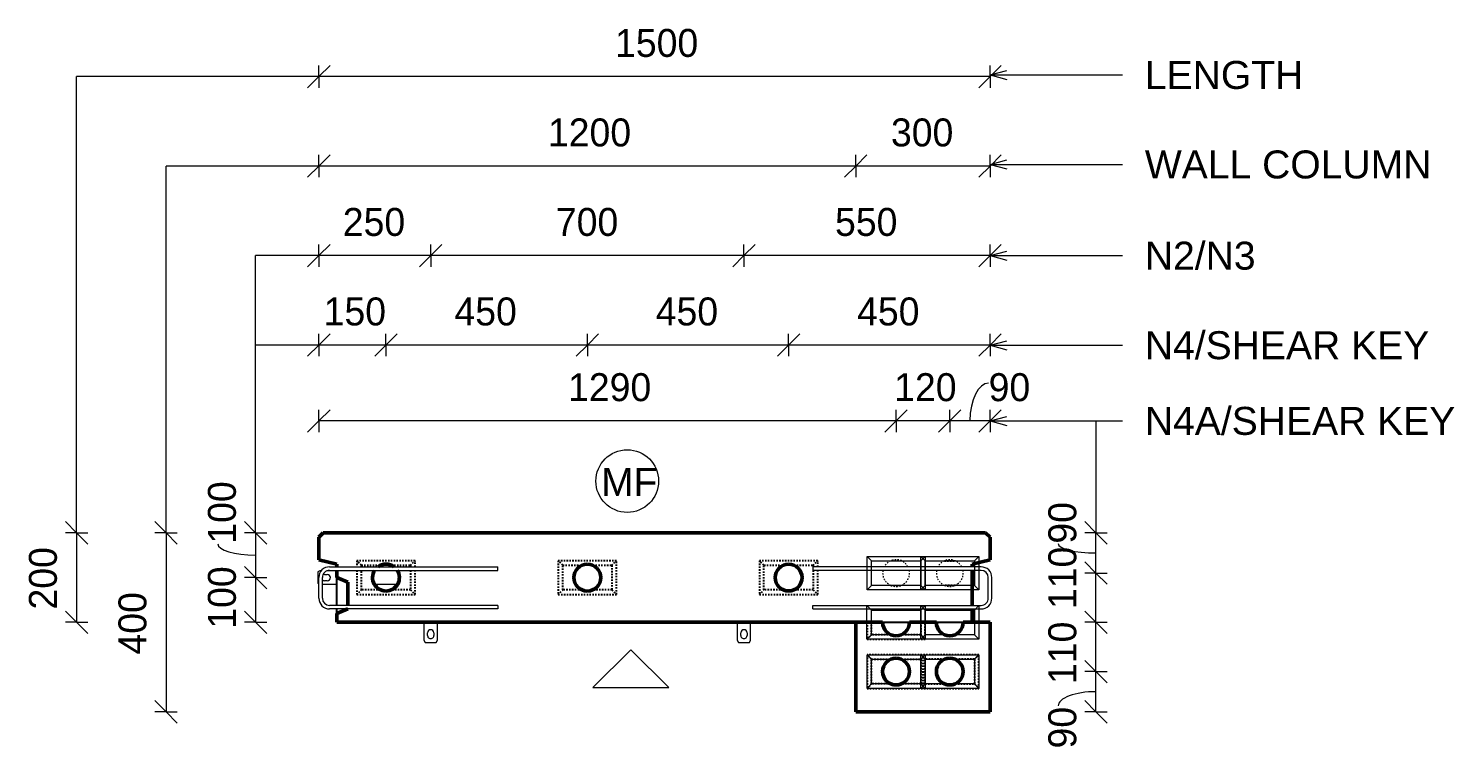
# Model space of a CAD drawing. Header units: millimetres. Extents: x 10041 to 29021, y -1808 to 18539.
# Drawn here: x 19882 to 23068, y 12632 to 14241 of the extents above; entities that cross this region are included whole.
import ezdxf

# ---------------------------------------------------------------- set-up
doc = ezdxf.new("R2010")
doc.units = ezdxf.units.MM
doc.linetypes.add('Dash', pattern=[6.36, 3.18, -3.18])
for name, color, linetype, lineweight in [('A-ANNO-DIMS', 211, 'Continuous', 9), ('A-ANNO-DIMS-25', 211, 'Continuous', 9), ('A-DETL-MBND', 5, 'Continuous', 18), ('A-GENM', 13, 'Continuous', 18), ('A-WALL', 113, 'Continuous', 25), ('A-WALL-HDLN', 110, 'Dash', 25), ('G-ANNO-TEXT', 231, 'Continuous', 9), ('S-COLS', 52, 'Continuous', 18), ('S-COLS-HDLN', 52, 'Dash', 18), ('S-RBAR', 171, 'Continuous', 18)]:
    doc.layers.add(name, color=color, linetype=linetype, lineweight=lineweight)
doc.styles.add('Arial_1', font='arial.ttf', dxfattribs={"height": 62.5})
doc.styles.add('Nirmala UI Semilight_1', font='NirmalaS.ttf', dxfattribs={"height": 62.5})
doc.dimstyles.new('Arrow_Filled_-_2_5_NI_UI_3', dxfattribs={"dimscale": 304.8, "dimtxt": 65.460247, "dimasz": 0.164042, "dimexe": 0.082021, "dimexo": 0.0625, "dimgap": 0.082021, "dimtad": 1, "dimdec": 4, "dimzin": 0, "dimdsep": 46, "dimtxsty": 'Nirmala UI Semilight_1', "dimblk1": 'OBLIQUE', "dimblk2": 'OBLIQUE', "dimsah": 1, "dimcen": 0.09, "dimazin": 0, "dimtfac": 1, "dimtdec": 4, "dimtix": 1, "dimtmove": 0, "dimatfit": 3, "dimfxl": 0.082021, "dimfxlon": 1, "dimtvp": 1, "dimtolj": 1, "dimtzin": 0, "dimarcsym": 2})
doc.dimstyles.new('Arrow_Filled_-_2_5_NI_UI_4', dxfattribs={"dimscale": 304.8, "dimtxt": 65.460247, "dimasz": 0.164042, "dimexe": 0.082021, "dimexo": 0.0625, "dimgap": 0.082021, "dimtad": 1, "dimdec": 4, "dimzin": 0, "dimdsep": 46, "dimtxsty": 'Nirmala UI Semilight_1', "dimblk1": 'OBLIQUE', "dimblk2": 'OBLIQUE', "dimsah": 1, "dimcen": 0.09, "dimazin": 0, "dimtfac": 1, "dimtdec": 4, "dimtix": 1, "dimtmove": 1, "dimatfit": 3, "dimfxl": 0.082021, "dimfxlon": 1, "dimtvp": 1, "dimtolj": 1, "dimtzin": 0, "dimarcsym": 2})
doc.dimstyles.new('Arrow_Filled_-_2_5_NI_UI_5', dxfattribs={"dimscale": 304.8, "dimtxt": 65.460247, "dimasz": 0.164042, "dimexe": 0.082021, "dimexo": 0.0625, "dimgap": 0.082021, "dimtad": 1, "dimdec": 4, "dimzin": 0, "dimdsep": 46, "dimtxsty": 'Nirmala UI Semilight_1', "dimblk1": 'OBLIQUE', "dimblk2": 'OBLIQUE', "dimsah": 1, "dimcen": 0.09, "dimazin": 0, "dimtfac": 1, "dimtdec": 4, "dimtix": 1, "dimtmove": 2, "dimatfit": 3, "dimfxl": 0.082021, "dimfxlon": 1, "dimtvp": 1, "dimtolj": 1, "dimtzin": 0, "dimarcsym": 2})

# ---------------------------------------------------------------- blocks, each defined once
blk = doc.blocks.new('RR spread anchor face based - RR-SA-1_4-160-1726851-Elevation Top1')
at = {"layer": 'A-GENM'}
for p, q in [((-9650.6, 12913.7), (-9650.6, 12873.7)), ((-9620.6, 12873.7), (-9620.6, 12913.7)), ((-9642.6, 12884.2), (-9642.6, 12890.2)), ((-9628.6, 12890.2), (-9628.6, 12884.2)), ((-9650.6, 12873.7), (-9648.1, 12868.7)), ((-9648.1, 12868.7), (-9623.1, 12868.7)), ((-9623.1, 12868.7), (-9620.6, 12873.7))]:
    blk.add_line(p, q, dxfattribs=at)
for centre, start, end in [((-9635.6, 12890.2), 0.0013, 180.0013), ((-9635.6, 12884.2), 180.0013, 0.0013)]:
    blk.add_arc(centre, 7, start, end, dxfattribs=at)
blk = doc.blocks.new('RR spread anchor face based - RR-SA-2_5-250-2997505-Elevation Top1')
at = {"layer": 'A-GENM'}
for p, q in [((-9883.1, 13028.7), (-9888.1, 13026.2)), ((-9888.1, 13026.2), (-9888.1, 13001.2)), ((-9880.3, 13028.7), (-9883.1, 13028.7)), ((-9872.6, 13020.7), (-9866.6, 13020.7)), ((-9866.6, 13006.7), (-9872.6, 13006.7)), ((-9845.6, 13028.7), (-9866.8, 13028.7)), ((-9710, 13028.7), (-9761.1, 13028.7)), ((-9888.1, 13001.2), (-9885.6, 12999.9)), ((-9877.6, 12998.7), (-9845.6, 12998.7)), ((-9761.1, 12998.7), (-9710, 12998.7))]:
    blk.add_line(p, q, dxfattribs=at)
for centre, start, end in [((-9872.6, 13013.7), 224.9249, 270.0013), ((-9872.6, 13013.7), 90.0013, 120.0013), ((-9866.6, 13013.7), 270.0013, 90.0013)]:
    blk.add_arc(centre, 7, start, end, dxfattribs=at)
blk = doc.blocks.new('DIMBLOCK72-Elevation Top1')
at = {"layer": 'A-ANNO-DIMS-25'}
for p, q in [((21940.4, 13363.8), (21965.4, 13388.8)), ((21940.4, 13363.8), (21940.4, 13388.8)), ((22030.4, 13363.8), (22055.4, 13388.8)), ((22030.4, 13363.8), (22030.4, 13388.8)), ((21940.4, 13363.8), (21915.4, 13338.8)), ((22030.4, 13363.8), (21940.4, 13363.8)), ((21940.4, 13363.8), (21940.4, 13338.8)), ((22030.4, 13363.8), (22005.4, 13338.8)), ((22030.4, 13363.8), (22030.4, 13338.8))]:
    blk.add_line(p, q, dxfattribs=at)
blk.add_ellipse((22027.2, 13363.8), major_axis=(0, 84.5), ratio=0.495536, start_param=0, end_param=1.570796, dxfattribs=at)
at = {"layer": 'A-ANNO-DIMS-25', "color": 0, "insert": (22027.2, 13470.4), "char_height": 62.5, "width": 114.258, "attachment_point": 1, "rotation": 0.0007, "line_spacing_factor": 1.142579, "style": 'Nirmala UI Semilight_1'}
blk.add_mtext('90', dxfattribs=at)
blk = doc.blocks.new('_Oblique')
at = {"color": 0, "linetype": 'ByBlock', "lineweight": -2}
blk.add_line((-0.5, -0.5), (0.5, 0.5), dxfattribs=at)
blk = doc.blocks.new('DIMBLOCK73-Elevation Top1')
at = {"layer": 'A-ANNO-DIMS-25'}
for p, q in [((21820.4, 13363.8), (21845.4, 13388.8)), ((21820.4, 13363.8), (21820.4, 13388.8)), ((21940.4, 13363.8), (21965.4, 13388.8)), ((21940.4, 13363.8), (21940.4, 13388.8)), ((21820.4, 13363.8), (21795.4, 13338.8)), ((21940.4, 13363.8), (21820.4, 13363.8)), ((21820.4, 13363.8), (21820.4, 13338.8)), ((21940.4, 13363.8), (21915.4, 13338.8)), ((21940.4, 13363.8), (21940.4, 13338.8))]:
    blk.add_line(p, q, dxfattribs=at)
at = {"layer": 'A-ANNO-DIMS-25', "color": 0, "insert": (21816.1, 13470.4), "char_height": 62.5, "width": 154.248, "attachment_point": 1, "rotation": 0.0007, "line_spacing_factor": 1.142579, "style": 'Nirmala UI Semilight_1'}
blk.add_mtext('120', dxfattribs=at)
blk = doc.blocks.new('DIMBLOCK74-Elevation Top1')
at = {"layer": 'A-ANNO-DIMS-25'}
for p, q in [((20530.4, 13363.8), (20555.4, 13388.8)), ((20530.4, 13363.8), (20530.4, 13388.8)), ((21820.4, 13363.8), (21845.4, 13388.8)), ((21820.4, 13363.8), (21820.4, 13388.8)), ((20530.4, 13363.8), (20505.4, 13338.8)), ((21820.4, 13363.8), (20530.4, 13363.8)), ((20530.4, 13363.8), (20530.4, 13338.8)), ((21820.4, 13363.8), (21795.4, 13338.8)), ((21820.4, 13363.8), (21820.4, 13338.8))]:
    blk.add_line(p, q, dxfattribs=at)
at = {"layer": 'A-ANNO-DIMS-25', "color": 0, "insert": (21087.3, 13470.4), "char_height": 62.5, "width": 211.377, "attachment_point": 1, "rotation": 0.0007, "line_spacing_factor": 1.142579, "style": 'Nirmala UI Semilight_1'}
blk.add_mtext('1290', dxfattribs=at)
blk = doc.blocks.new('DIMBLOCK75-Elevation Top1')
at = {"layer": 'A-ANNO-DIMS-25'}
for p, q in [((22267.1, 12803.6), (22242.1, 12828.6)), ((22267.1, 12803.6), (22242.1, 12803.6)), ((22267.1, 12713.7), (22267.1, 12803.6)), ((22267.1, 12803.6), (22292.1, 12778.7)), ((22267.1, 12803.6), (22292.1, 12803.6)), ((22267.1, 12713.7), (22242.1, 12738.7)), ((22267.1, 12713.7), (22242.1, 12713.7)), ((22267.1, 12713.7), (22292.1, 12688.7)), ((22267.1, 12713.7), (22292.1, 12713.7))]:
    blk.add_line(p, q, dxfattribs=at)
blk.add_ellipse((22267.1, 12727), major_axis=(84.5, 0), ratio=0.374472, start_param=1.570796, end_param=3.141593, dxfattribs=at)
at = {"layer": 'A-ANNO-DIMS-25', "color": 0, "insert": (22160.6, 12631.8), "char_height": 62.5, "width": 114.258, "attachment_point": 1, "rotation": 90, "line_spacing_factor": 1.142579, "style": 'Nirmala UI Semilight_1'}
blk.add_mtext('90', dxfattribs=at)
blk = doc.blocks.new('DIMBLOCK76-Elevation Top1')
at = {"layer": 'A-ANNO-DIMS-25'}
for p, q in [((22267.1, 12913.7), (22242.1, 12938.7)), ((22267.1, 12913.7), (22242.1, 12913.7)), ((22267.1, 12803.6), (22267.1, 12913.7)), ((22267.1, 12913.7), (22292.1, 12888.7)), ((22267.1, 12913.7), (22292.1, 12913.7)), ((22267.1, 12803.6), (22242.1, 12828.6)), ((22267.1, 12803.6), (22242.1, 12803.6)), ((22267.1, 12803.6), (22292.1, 12778.7)), ((22267.1, 12803.6), (22292.1, 12803.6))]:
    blk.add_line(p, q, dxfattribs=at)
at = {"layer": 'A-ANNO-DIMS-25', "color": 0, "insert": (22160.6, 12775.8), "char_height": 62.5, "width": 137.109, "attachment_point": 1, "rotation": 90, "line_spacing_factor": 1.142579, "style": 'Nirmala UI Semilight_1'}
blk.add_mtext('110', dxfattribs=at)
blk = doc.blocks.new('DIMBLOCK77-Elevation Top1')
at = {"layer": 'A-ANNO-DIMS-25'}
for p, q in [((22267.1, 13023.6), (22242.1, 13048.6)), ((22267.1, 13023.6), (22242.1, 13023.6)), ((22267.1, 12913.7), (22267.1, 13023.6)), ((22267.1, 13023.6), (22292.1, 12998.7)), ((22267.1, 13023.6), (22292.1, 13023.6)), ((22267.1, 12913.7), (22242.1, 12938.7)), ((22267.1, 12913.7), (22242.1, 12913.7)), ((22267.1, 12913.7), (22292.1, 12888.7)), ((22267.1, 12913.7), (22292.1, 12913.7))]:
    blk.add_line(p, q, dxfattribs=at)
at = {"layer": 'A-ANNO-DIMS-25', "color": 0, "insert": (22160.6, 12943.3), "char_height": 62.5, "width": 137.109, "attachment_point": 1, "rotation": 90, "line_spacing_factor": 1.142579, "style": 'Nirmala UI Semilight_1'}
blk.add_mtext('110', dxfattribs=at)
blk = doc.blocks.new('DIMBLOCK78-Elevation Top1')
at = {"layer": 'A-ANNO-DIMS-25'}
for p, q in [((22267.1, 13113.7), (22242.1, 13138.7)), ((22267.1, 13113.7), (22242.1, 13113.7)), ((22267.1, 13023.6), (22267.1, 13113.7)), ((22267.1, 13113.7), (22292.1, 13088.7)), ((22267.1, 13113.7), (22292.1, 13113.7)), ((22267.1, 13023.6), (22242.1, 13048.6)), ((22267.1, 13023.6), (22242.1, 13023.6)), ((22267.1, 13023.6), (22292.1, 12998.7)), ((22267.1, 13023.6), (22292.1, 13023.6))]:
    blk.add_line(p, q, dxfattribs=at)
blk.add_ellipse((22267.1, 13089.5), major_axis=(84.5, 0), ratio=0.246219, start_param=3.141593, end_param=4.712389, dxfattribs=at)
at = {"layer": 'A-ANNO-DIMS-25', "color": 0, "insert": (22160.6, 13089.5), "char_height": 62.5, "width": 114.258, "attachment_point": 1, "rotation": 90, "line_spacing_factor": 1.142579, "style": 'Nirmala UI Semilight_1'}
blk.add_mtext('90', dxfattribs=at)
blk = doc.blocks.new('DIMBLOCK79-Elevation Top1')
at = {"layer": 'A-ANNO-DIMS-25'}
for p, q in [((21580.1, 13533.1), (21605.1, 13558.1)), ((21580.1, 13533.1), (21580.1, 13558.1)), ((22030.4, 13533.1), (22055.4, 13558.1)), ((22030.4, 13533.1), (22030.4, 13558.1)), ((21580.1, 13533.1), (21555.1, 13508.1)), ((22030.4, 13533.1), (21580.1, 13533.1)), ((21580.1, 13533.1), (21580.1, 13508.1)), ((22030.4, 13533.1), (22005.4, 13508.1)), ((22030.4, 13533.1), (22030.4, 13508.1))]:
    blk.add_line(p, q, dxfattribs=at)
at = {"layer": 'A-ANNO-DIMS-25', "color": 0, "insert": (21733.2, 13639.6), "char_height": 62.5, "width": 172.815, "attachment_point": 1, "rotation": 0.0007, "line_spacing_factor": 1.142579, "style": 'Nirmala UI Semilight_1'}
blk.add_mtext('450', dxfattribs=at)
blk = doc.blocks.new('DIMBLOCK80-Elevation Top1')
at = {"layer": 'A-ANNO-DIMS-25'}
for p, q in [((21130.4, 13533.1), (21155.4, 13558.1)), ((21130.4, 13533.1), (21130.4, 13558.1)), ((21580.1, 13533.1), (21605.1, 13558.1)), ((21580.1, 13533.1), (21580.1, 13558.1)), ((21130.4, 13533.1), (21105.4, 13508.1)), ((21580.1, 13533.1), (21130.4, 13533.1)), ((21130.4, 13533.1), (21130.4, 13508.1)), ((21580.1, 13533.1), (21555.1, 13508.1)), ((21580.1, 13533.1), (21580.1, 13508.1))]:
    blk.add_line(p, q, dxfattribs=at)
at = {"layer": 'A-ANNO-DIMS-25', "color": 0, "insert": (21283.2, 13639.6), "char_height": 62.5, "width": 172.815, "attachment_point": 1, "rotation": 0.0007, "line_spacing_factor": 1.142579, "style": 'Nirmala UI Semilight_1'}
blk.add_mtext('450', dxfattribs=at)
blk = doc.blocks.new('DIMBLOCK81-Elevation Top1')
at = {"layer": 'A-ANNO-DIMS-25'}
for p, q in [((20680.4, 13533.1), (20705.4, 13558.1)), ((20680.4, 13533.1), (20680.4, 13558.1)), ((21130.4, 13533.1), (21155.4, 13558.1)), ((21130.4, 13533.1), (21130.4, 13558.1)), ((20680.4, 13533.1), (20655.4, 13508.1)), ((21130.4, 13533.1), (20680.4, 13533.1)), ((20680.4, 13533.1), (20680.4, 13508.1)), ((21130.4, 13533.1), (21105.4, 13508.1)), ((21130.4, 13533.1), (21130.4, 13508.1))]:
    blk.add_line(p, q, dxfattribs=at)
at = {"layer": 'A-ANNO-DIMS-25', "color": 0, "insert": (20833.4, 13639.6), "char_height": 62.5, "width": 172.815, "attachment_point": 1, "rotation": 0.0007, "line_spacing_factor": 1.142579, "style": 'Nirmala UI Semilight_1'}
blk.add_mtext('450', dxfattribs=at)
blk = doc.blocks.new('DIMBLOCK82-Elevation Top1')
at = {"layer": 'A-ANNO-DIMS-25'}
for p, q in [((20530.4, 13533.1), (20555.4, 13558.1)), ((20530.4, 13533.1), (20530.4, 13558.1)), ((20680.4, 13533.1), (20705.4, 13558.1)), ((20680.4, 13533.1), (20680.4, 13558.1)), ((20530.4, 13533.1), (20505.4, 13508.1)), ((20680.4, 13533.1), (20530.4, 13533.1)), ((20530.4, 13533.1), (20530.4, 13508.1)), ((20680.4, 13533.1), (20655.4, 13508.1)), ((20680.4, 13533.1), (20680.4, 13508.1))]:
    blk.add_line(p, q, dxfattribs=at)
at = {"layer": 'A-ANNO-DIMS-25', "color": 0, "insert": (20541.1, 13639.6), "char_height": 62.5, "width": 154.248, "attachment_point": 1, "rotation": 0.0007, "line_spacing_factor": 1.142579, "style": 'Nirmala UI Semilight_1'}
blk.add_mtext('150', dxfattribs=at)
blk = doc.blocks.new('DIMBLOCK83-Elevation Top1')
at = {"layer": 'A-ANNO-DIMS-25'}
for p, q in [((21480.4, 13733.1), (21505.4, 13758.1)), ((21480.4, 13733.1), (21480.4, 13758.1)), ((22030.4, 13733.1), (22055.4, 13758.1)), ((22030.4, 13733.1), (22030.4, 13758.1)), ((21480.4, 13733.1), (21455.4, 13708.1)), ((22030.4, 13733.1), (21480.4, 13733.1)), ((21480.4, 13733.1), (21480.4, 13708.1)), ((22030.4, 13733.1), (22005.4, 13708.1)), ((22030.4, 13733.1), (22030.4, 13708.1))]:
    blk.add_line(p, q, dxfattribs=at)
at = {"layer": 'A-ANNO-DIMS-25', "color": 0, "insert": (21683.9, 13839.6), "char_height": 62.5, "width": 171.387, "attachment_point": 1, "rotation": 0.0007, "line_spacing_factor": 1.142579, "style": 'Nirmala UI Semilight_1'}
blk.add_mtext('550', dxfattribs=at)
blk = doc.blocks.new('DIMBLOCK84-Elevation Top1')
at = {"layer": 'A-ANNO-DIMS-25'}
for p, q in [((20780.4, 13733.1), (20805.4, 13758.1)), ((20780.4, 13733.1), (20780.4, 13758.1)), ((21480.4, 13733.1), (21505.4, 13758.1)), ((21480.4, 13733.1), (21480.4, 13758.1)), ((20780.4, 13733.1), (20755.4, 13708.1)), ((21480.4, 13733.1), (20780.4, 13733.1)), ((20780.4, 13733.1), (20780.4, 13708.1)), ((21480.4, 13733.1), (21455.4, 13708.1)), ((21480.4, 13733.1), (21480.4, 13708.1))]:
    blk.add_line(p, q, dxfattribs=at)
at = {"layer": 'A-ANNO-DIMS-25', "color": 0, "insert": (21060.1, 13839.6), "char_height": 62.5, "width": 168.53, "attachment_point": 1, "rotation": 0.0007, "line_spacing_factor": 1.142579, "style": 'Nirmala UI Semilight_1'}
blk.add_mtext('700', dxfattribs=at)
blk = doc.blocks.new('DIMBLOCK85-Elevation Top1')
at = {"layer": 'A-ANNO-DIMS-25'}
for p, q in [((20530.4, 13733.1), (20555.4, 13758.1)), ((20530.4, 13733.1), (20530.4, 13758.1)), ((20780.4, 13733.1), (20805.4, 13758.1)), ((20780.4, 13733.1), (20780.4, 13758.1)), ((20530.4, 13733.1), (20505.4, 13708.1)), ((20780.4, 13733.1), (20530.4, 13733.1)), ((20530.4, 13733.1), (20530.4, 13708.1)), ((20780.4, 13733.1), (20755.4, 13708.1)), ((20780.4, 13733.1), (20780.4, 13708.1))]:
    blk.add_line(p, q, dxfattribs=at)
at = {"layer": 'A-ANNO-DIMS-25', "color": 0, "insert": (20583.9, 13839.6), "char_height": 62.5, "width": 171.387, "attachment_point": 1, "rotation": 0.0007, "line_spacing_factor": 1.142579, "style": 'Nirmala UI Semilight_1'}
blk.add_mtext('250', dxfattribs=at)
blk = doc.blocks.new('DIMBLOCK86-Elevation Top1')
at = {"layer": 'A-ANNO-DIMS-25'}
for p, q in [((21730.3, 13933.1), (21755.3, 13958.1)), ((21730.3, 13933.1), (21730.3, 13958.1)), ((22030.4, 13933.1), (22055.4, 13958.1)), ((22030.4, 13933.1), (22030.4, 13958.1)), ((21730.3, 13933.1), (21705.3, 13908.1)), ((22030.4, 13933.1), (21730.3, 13933.1)), ((21730.3, 13933.1), (21730.3, 13908.1)), ((22030.4, 13933.1), (22005.4, 13908.1)), ((22030.4, 13933.1), (22030.4, 13908.1))]:
    blk.add_line(p, q, dxfattribs=at)
at = {"layer": 'A-ANNO-DIMS-25', "color": 0, "insert": (21808.9, 14039.6), "char_height": 62.5, "width": 171.387, "attachment_point": 1, "rotation": 0.0007, "line_spacing_factor": 1.142579, "style": 'Nirmala UI Semilight_1'}
blk.add_mtext('300', dxfattribs=at)
blk = doc.blocks.new('DIMBLOCK87-Elevation Top1')
at = {"layer": 'A-ANNO-DIMS-25'}
for p, q in [((20530.4, 13933.1), (20555.4, 13958.1)), ((20530.4, 13933.1), (20530.4, 13958.1)), ((21730.3, 13933.1), (21755.3, 13958.1)), ((21730.3, 13933.1), (21730.3, 13958.1)), ((20530.4, 13933.1), (20505.4, 13908.1)), ((21730.3, 13933.1), (20530.4, 13933.1)), ((20530.4, 13933.1), (20530.4, 13908.1)), ((21730.3, 13933.1), (21705.3, 13908.1)), ((21730.3, 13933.1), (21730.3, 13908.1))]:
    blk.add_line(p, q, dxfattribs=at)
at = {"layer": 'A-ANNO-DIMS-25', "color": 0, "insert": (21042.3, 14039.6), "char_height": 62.5, "width": 211.377, "attachment_point": 1, "rotation": 0.0007, "line_spacing_factor": 1.142579, "style": 'Nirmala UI Semilight_1'}
blk.add_mtext('1200', dxfattribs=at)
blk = doc.blocks.new('DIMBLOCK88-Elevation Top1')
at = {"layer": 'A-ANNO-DIMS-25'}
for p, q in [((20530.4, 14133.1), (20555.4, 14158.1)), ((20530.4, 14133.1), (20530.4, 14158.1)), ((22030.4, 14133.1), (22055.4, 14158.1)), ((22030.4, 14133.1), (22030.4, 14158.1)), ((20530.4, 14133.1), (20505.4, 14108.1)), ((22030.4, 14133.1), (20530.4, 14133.1)), ((20530.4, 14133.1), (20530.4, 14108.1)), ((22030.4, 14133.1), (22005.4, 14108.1)), ((22030.4, 14133.1), (22030.4, 14108.1))]:
    blk.add_line(p, q, dxfattribs=at)
at = {"layer": 'A-ANNO-DIMS-25', "color": 0, "insert": (21192.3, 14239.6), "char_height": 62.5, "width": 211.377, "attachment_point": 1, "rotation": 0.0007, "line_spacing_factor": 1.142579, "style": 'Nirmala UI Semilight_1'}
blk.add_mtext('1500', dxfattribs=at)
blk = doc.blocks.new('DIMBLOCK89-Elevation Top1')
at = {"layer": 'A-ANNO-DIMS-25'}
for p, q in [((20389.1, 13113.7), (20364.1, 13138.7)), ((20389.1, 13113.7), (20364.1, 13113.7)), ((20389.1, 13113.7), (20389.1, 13013.7)), ((20389.1, 13113.7), (20414.1, 13088.7)), ((20389.1, 13113.7), (20414.1, 13113.7)), ((20389.1, 13013.7), (20364.1, 13038.7)), ((20389.1, 13013.7), (20364.1, 13013.7)), ((20389.1, 13013.7), (20414.1, 12988.7)), ((20389.1, 13013.7), (20414.1, 13013.7))]:
    blk.add_line(p, q, dxfattribs=at)
blk.add_ellipse((20389.1, 13089.4), major_axis=(84.5, 0), ratio=0.304102, start_param=3.141593, end_param=4.712389, dxfattribs=at)
at = {"layer": 'A-ANNO-DIMS-25', "color": 0, "insert": (20282.5, 13089.4), "char_height": 62.5, "width": 154.248, "attachment_point": 1, "rotation": 90, "line_spacing_factor": 1.142579, "style": 'Nirmala UI Semilight_1'}
blk.add_mtext('100', dxfattribs=at)
blk = doc.blocks.new('DIMBLOCK90-Elevation Top1')
at = {"layer": 'A-ANNO-DIMS-25'}
for p, q in [((20389.1, 13013.7), (20364.1, 13038.7)), ((20389.1, 13013.7), (20364.1, 13013.7)), ((20389.1, 13013.7), (20389.1, 12913.7)), ((20389.1, 13013.7), (20414.1, 12988.7)), ((20389.1, 13013.7), (20414.1, 13013.7)), ((20389.1, 12913.7), (20364.1, 12938.7)), ((20389.1, 12913.7), (20364.1, 12913.7)), ((20389.1, 12913.7), (20414.1, 12888.7)), ((20389.1, 12913.7), (20414.1, 12913.7))]:
    blk.add_line(p, q, dxfattribs=at)
at = {"layer": 'A-ANNO-DIMS-25', "color": 0, "insert": (20282.5, 12899.4), "char_height": 62.5, "width": 154.248, "attachment_point": 1, "rotation": 90, "line_spacing_factor": 1.142579, "style": 'Nirmala UI Semilight_1'}
blk.add_mtext('100', dxfattribs=at)
blk = doc.blocks.new('DIMBLOCK91-Elevation Top1')
at = {"layer": 'A-ANNO-DIMS-25'}
for p, q in [((20189.1, 13113.7), (20164.1, 13138.7)), ((20189.1, 13113.7), (20164.1, 13113.7)), ((20189.1, 13113.7), (20189.1, 12713.7)), ((20189.1, 13113.7), (20214.1, 13088.7)), ((20189.1, 13113.7), (20214.1, 13113.7)), ((20189.1, 12713.7), (20164.1, 12738.7)), ((20189.1, 12713.7), (20164.1, 12713.7)), ((20189.1, 12713.7), (20214.1, 12688.7)), ((20189.1, 12713.7), (20214.1, 12713.7))]:
    blk.add_line(p, q, dxfattribs=at)
at = {"layer": 'A-ANNO-DIMS-25', "color": 0, "insert": (20082.5, 12841.7), "char_height": 62.5, "width": 172.815, "attachment_point": 1, "rotation": 90, "line_spacing_factor": 1.142579, "style": 'Nirmala UI Semilight_1'}
blk.add_mtext('400', dxfattribs=at)
blk = doc.blocks.new('DIMBLOCK92-Elevation Top1')
at = {"layer": 'A-ANNO-DIMS-25'}
for p, q in [((19989.1, 13113.7), (19964.1, 13138.7)), ((19989.1, 13113.7), (19964.1, 13113.7)), ((19989.1, 13113.7), (19989.1, 12913.7)), ((19989.1, 13113.7), (20014.1, 13088.7)), ((19989.1, 13113.7), (20014.1, 13113.7)), ((19989.1, 12913.7), (19964.1, 12938.7)), ((19989.1, 12913.7), (19964.1, 12913.7)), ((19989.1, 12913.7), (20014.1, 12888.7)), ((19989.1, 12913.7), (20014.1, 12913.7))]:
    blk.add_line(p, q, dxfattribs=at)
at = {"layer": 'A-ANNO-DIMS-25', "color": 0, "insert": (19882.5, 12942.3), "char_height": 62.5, "width": 171.387, "attachment_point": 1, "rotation": 90, "line_spacing_factor": 1.142579, "style": 'Nirmala UI Semilight_1'}
blk.add_mtext('200', dxfattribs=at)

msp = doc.modelspace()

# ---------------------------------------------------------------- linework, layer by layer
at = {"layer": 'A-DETL-MBND'}
for p, q in [((19989.07037, 13113.68317), (19989.07037, 14133.05458)), ((20530.35742, 14133.05458), (19989.07037, 14133.05458)), ((20189.07037, 13113.68549), (20189.07037, 13933.05458)), ((20530.35973, 13933.05458), (20189.07037, 13933.05458)), ((20389.07037, 13113.6878), (20389.07037, 13733.05458)), ((20530.36204, 13733.05458), (20389.07037, 13733.05458)), ((20530.36436, 13533.05458), (20389.07037, 13533.05458)), ((22267.14024, 13113.70954), (22267.14024, 13363.70954)), ((21755.36952, 13061.14434), (21885.37039, 13061.14434)), ((21755.36952, 12986.14585), (21755.36952, 13061.14434)), ((21755.36952, 13061.14434), (21765.36775, 13051.11394)), ((21765.36775, 13051.11394), (21875.36775, 13051.11394)), ((21765.36775, 12996.11394), (21765.36775, 13051.11394)), ((21885.37039, 13061.14434), (21875.36775, 13051.11394)), ((21875.36775, 13051.11394), (21875.36775, 12996.11394)), ((21875.36952, 13061.14573), (22005.37039, 13061.14573)), ((21875.36952, 12986.14723), (21875.36952, 13061.14573)), ((21875.36952, 13061.14573), (21885.36775, 13051.11533)), ((21885.36775, 13051.11533), (21995.36775, 13051.11533)), ((21885.36775, 12996.11533), (21885.36775, 13051.11533)), ((21885.37039, 13061.14434), (21885.37039, 12986.14585)), ((22005.37039, 13061.14573), (21995.36775, 13051.11533)), ((21995.36775, 13051.11533), (21995.36775, 12996.11533)), ((22005.37039, 13061.14573), (22005.37039, 12986.14723)), ((21765.36775, 12996.11394), (21755.36952, 12986.14585)), ((21885.37039, 12986.14585), (21755.36952, 12986.14585)), ((21875.36775, 12996.11394), (21765.36775, 12996.11394)), ((21875.36775, 12996.11394), (21885.37039, 12986.14585)), ((21885.36775, 12996.11533), (21875.36952, 12986.14723)), ((22005.37039, 12986.14723), (21875.36952, 12986.14723)), ((21995.36775, 12996.11533), (21885.36775, 12996.11533)), ((21995.36775, 12996.11533), (22005.37039, 12986.14723)), ((21755.35508, 12951.01611), (21885.35595, 12951.01611)), ((21755.35508, 12876.01762), (21755.35508, 12951.01611)), ((21755.35508, 12951.01611), (21765.35331, 12940.98571)), ((21765.35331, 12940.98571), (21875.35331, 12940.98571)), ((21765.35331, 12885.98571), (21765.35331, 12940.98571)), ((21885.35595, 12951.01611), (21875.35331, 12940.98571)), ((21875.35331, 12940.98571), (21875.35331, 12885.98571)), ((21875.37079, 12950.95823), (22005.37166, 12950.95823)), ((21875.37079, 12875.95973), (21875.37079, 12950.95823)), ((21875.37079, 12950.95823), (21885.36903, 12940.92783)), ((21885.35595, 12951.01611), (21885.35595, 12876.01762)), ((21885.36903, 12940.92783), (21995.36903, 12940.92783)), ((21885.36903, 12885.92783), (21885.36903, 12940.92783)), ((22005.37166, 12950.95823), (21995.36903, 12940.92783)), ((21995.36903, 12940.92783), (21995.36903, 12885.92783)), ((22005.37166, 12950.95823), (22005.37166, 12875.95973)), ((21765.35331, 12885.98571), (21755.35508, 12876.01762)), ((21885.35595, 12876.01762), (21755.35508, 12876.01762)), ((21875.35331, 12885.98571), (21765.35331, 12885.98571)), ((21875.35331, 12885.98571), (21885.35595, 12876.01762)), ((21885.36903, 12885.92783), (21875.37079, 12875.95973)), ((22005.37166, 12875.95973), (21875.37079, 12875.95973)), ((21995.36903, 12885.92783), (21885.36903, 12885.92783)), ((21995.36903, 12885.92783), (22005.37166, 12875.95973)), ((21227.60306, 12852.58713), (21142.75024, 12767.73432)), ((21312.45587, 12767.73432), (21227.60306, 12852.58713)), ((21755.37206, 12841.14434), (21885.37293, 12841.14434)), ((21755.37206, 12766.14585), (21755.37206, 12841.14434)), ((21755.37206, 12841.14434), (21765.3703, 12831.11394)), ((21765.3703, 12831.11394), (21875.3703, 12831.11394)), ((21765.3703, 12776.11394), (21765.3703, 12831.11394)), ((21885.37293, 12841.14434), (21875.3703, 12831.11394)), ((21875.3703, 12831.11394), (21875.3703, 12776.11394)), ((21875.37206, 12841.14573), (22005.37293, 12841.14573)), ((21875.37206, 12766.14723), (21875.37206, 12841.14573)), ((21875.37206, 12841.14573), (21885.3703, 12831.11533)), ((21885.3703, 12831.11533), (21995.3703, 12831.11533)), ((21885.3703, 12776.11533), (21885.3703, 12831.11533)), ((21885.37293, 12841.14434), (21885.37293, 12766.14585)), ((22005.37293, 12841.14573), (21995.3703, 12831.11533)), ((21995.3703, 12831.11533), (21995.3703, 12776.11533)), ((22005.37293, 12841.14573), (22005.37293, 12766.14723)), ((21142.75024, 12767.73432), (21312.45587, 12767.73432)), ((21765.3703, 12776.11394), (21755.37206, 12766.14585)), ((21885.37293, 12766.14585), (21755.37206, 12766.14585)), ((21875.3703, 12776.11394), (21765.3703, 12776.11394)), ((21875.3703, 12776.11394), (21885.37293, 12766.14585)), ((21885.3703, 12776.11533), (21875.37206, 12766.14723)), ((22005.37293, 12766.14723), (21875.37206, 12766.14723)), ((21995.3703, 12776.11533), (21885.3703, 12776.11533)), ((21995.3703, 12776.11533), (22005.37293, 12766.14723))]:
    msp.add_line(p, q, dxfattribs=at)
msp.add_circle((21219.57524, 13229.22489), 70, dxfattribs=at)
at = {"layer": 'A-WALL', "lineweight": 50}
for p, q in [((20540.37179, 13113.68955), (20530.36933, 13103.68686)), ((20530.36933, 13103.68686), (20530.36991, 13053.68944)), ((22020.36663, 13113.70668), (20540.37179, 13113.68955)), ((22030.36933, 13103.70421), (22020.36663, 13113.70668)), ((22030.36991, 13053.7068), (22030.36933, 13103.70421)), ((20530.36991, 13053.68944), (20570.37002, 13043.6899)), ((20570.37002, 13043.6899), (20570.37009, 13037.68965)), ((21990.37002, 13043.70633), (22030.36991, 13053.7068)), ((21990.37009, 13037.70603), (21990.37002, 13043.70633)), ((20570.37018, 13029.68657), (20570.37037, 13013.6899)), ((20570.37037, 13013.6899), (20595.37048, 13003.69019)), ((20595.37048, 13003.69019), (20595.37109, 12951.56141)), ((21990.37109, 12951.5775), (21990.37018, 13029.703)), ((20595.0415, 12943.55832), (20570.37129, 12933.6899)), ((21990.37153, 12913.70633), (21990.37118, 12943.57446)), ((20570.37129, 12933.6899), (20570.37153, 12913.6899)), ((21790.37054, 12913.70402), (20570.37153, 12913.6899)), ((21730.35551, 12913.70332), (21730.35782, 12713.70332)), ((21910.37181, 12913.70541), (21850.37054, 12913.70471)), ((22030.37122, 12913.7068), (21970.37064, 12913.7061)), ((22030.37354, 12713.7068), (22030.37122, 12913.7068)), ((21730.35782, 12713.70332), (22030.37354, 12713.7068))]:
    msp.add_line(p, q, dxfattribs=at)
at = {"layer": 'A-WALL'}
for p, q in [((20570.37109, 12951.56131), (20570.37037, 13013.63651)), ((20570.37129, 12933.74368), (20570.37118, 12943.55823)), ((21790.37054, 12913.70402), (21970.37064, 12913.7061))]:
    msp.add_line(p, q, dxfattribs=at)
at = {"layer": 'A-WALL', "lineweight": 50}
for centre, start, end in [((20680.37037, 13013.69117), 90.00066301, 126.00066301), ((20680.37037, 13013.69117), 54.00066301, 90.00066301), ((21130.37037, 13013.69638), 90.00066301, 270.00066301), ((21130.37037, 13013.69638), 270.00066301, 90.00066301), ((21580.15435, 13013.70159), 90.00066301, 270.00066301), ((21580.15435, 13013.70159), 270.00066301, 90.00066301), ((20680.37037, 13013.69117), 147.52378621, 270.00066301), ((20680.37037, 13013.69117), 270.00066301, 32.47753982), ((21820.37054, 12913.70437), 180.00066301, 270.00066301), ((21820.37054, 12913.70437), 270.000663, 0.00066301), ((21940.37123, 12913.51825), 179.64256206, 180.00066301), ((21940.37123, 12913.51825), 180.00066301, 0.000663), ((21940.37123, 12913.51825), 0.00066301, 0.35876396), ((21820.3725, 12803.70437), 90.00066301, 270.00066301), ((21820.3725, 12803.70437), 270.00066301, 90.00066301), ((21940.3725, 12803.70575), 90.00066301, 270.00066301), ((21940.3725, 12803.70575), 270.00066301, 90.00066301)]:
    msp.add_arc(centre, 30, start, end, dxfattribs=at)
at = {"layer": 'A-WALL-HDLN'}
for p, q in [((20745.36993, 13051.19193), (20615.36993, 13051.19042)), ((20615.36993, 13051.19042), (20615.37009, 13037.69403)), ((20625.37005, 13041.19054), (20615.36993, 13051.19042)), ((20625.37005, 13041.19054), (20668.38047, 13041.19104)), ((20625.37009, 13037.69402), (20625.37005, 13041.19054)), ((20692.35963, 13041.19131), (20735.37005, 13041.19181)), ((20735.37005, 13041.19181), (20745.36993, 13051.19193)), ((20735.37005, 13041.19181), (20735.37009, 13037.69529)), ((20745.37009, 13037.69554), (20745.36993, 13051.19193)), ((21195.36993, 13051.19713), (21065.36993, 13051.19563)), ((21065.36993, 13051.19563), (21065.3708, 12976.19563)), ((21075.37005, 13041.19575), (21065.36993, 13051.19563)), ((21075.37005, 13041.19575), (21118.38047, 13041.19624)), ((21075.37069, 12986.19575), (21075.37005, 13041.19575)), ((21142.35963, 13041.19652), (21185.37005, 13041.19702)), ((21185.37005, 13041.19702), (21195.36993, 13051.19713)), ((21185.37005, 13041.19702), (21185.37069, 12986.19702)), ((21195.3708, 12976.19713), (21195.36993, 13051.19713)), ((21645.15392, 13051.20234), (21515.15392, 13051.20083)), ((21515.15392, 13051.20083), (21515.15479, 12976.20083)), ((21525.15403, 13041.20095), (21515.15392, 13051.20083)), ((21525.15403, 13041.20095), (21568.16446, 13041.20145)), ((21525.15467, 12986.20095), (21525.15403, 13041.20095)), ((21592.14361, 13041.20172), (21635.15403, 13041.20222)), ((21635.15403, 13041.20222), (21645.15392, 13051.20234)), ((21635.15403, 13041.20222), (21635.15407, 13037.70565)), ((21645.15407, 13037.7059), (21645.15392, 13051.20234)), ((21832.49426, 13051.14523), (21808.24501, 13051.14495)), ((21928.24501, 13051.14634), (21952.49426, 13051.14662)), ((20615.37018, 13029.69095), (20615.3708, 12976.19042)), ((20625.37069, 12986.19054), (20625.37018, 13029.69093)), ((20735.37018, 13029.6922), (20735.37069, 12986.19181)), ((20745.3708, 12976.19193), (20745.37018, 13029.69245)), ((21635.15417, 13029.70262), (21635.15467, 12986.20222)), ((21645.15479, 12976.20234), (21645.15417, 13029.70286)), ((20615.3708, 12976.19042), (20625.37069, 12986.19054)), ((20615.3708, 12976.19042), (20745.3708, 12976.19193)), ((20668.38111, 12986.19104), (20625.37069, 12986.19054)), ((20735.37069, 12986.19181), (20692.36027, 12986.19131)), ((20735.37069, 12986.19181), (20745.3708, 12976.19193)), ((21065.3708, 12976.19563), (21075.37069, 12986.19575)), ((21065.3708, 12976.19563), (21195.3708, 12976.19713)), ((21118.38111, 12986.19624), (21075.37069, 12986.19575)), ((21185.37069, 12986.19702), (21142.36027, 12986.19652)), ((21185.37069, 12986.19702), (21195.3708, 12976.19713)), ((21515.15479, 12976.20083), (21525.15467, 12986.20095)), ((21515.15479, 12976.20083), (21645.15479, 12976.20234)), ((21568.16509, 12986.20145), (21525.15467, 12986.20095)), ((21635.15467, 12986.20222), (21592.14425, 12986.20172)), ((21635.15467, 12986.20222), (21645.15479, 12976.20234)), ((21808.51757, 12996.14496), (21832.22297, 12996.14523)), ((21952.22297, 12996.14662), (21928.51757, 12996.14634)), ((21790.31413, 12913.70402), (21730.41239, 12913.70332)), ((21755.37122, 12913.70361), (21755.37166, 12875.95684)), ((21765.37154, 12885.95696), (21765.37122, 12913.70373)), ((21910.31451, 12913.70541), (21850.37054, 12913.70471)), ((21875.37122, 12913.705), (21875.37154, 12885.95823)), ((21885.37166, 12875.95835), (21885.37122, 12913.70512)), ((22030.31394, 12913.7068), (21970.37064, 12913.7061)), ((21755.37166, 12875.95684), (21765.37154, 12885.95696)), ((21755.37166, 12875.95684), (21885.37166, 12875.95835)), ((21808.964, 12885.95746), (21765.37154, 12885.95696)), ((21875.37154, 12885.95823), (21831.77773, 12885.95773)), ((21875.37154, 12885.95823), (21885.37166, 12875.95835)), ((22005.37206, 12841.14723), (21755.37206, 12841.14434)), ((21755.37206, 12841.14434), (21755.37293, 12766.14434)), ((21765.37218, 12831.14446), (21755.37206, 12841.14434)), ((21765.37218, 12831.14446), (21808.24756, 12831.14495)), ((21765.37282, 12776.14446), (21765.37218, 12831.14446)), ((21832.4968, 12831.14523), (21875.37218, 12831.14573)), ((21875.37218, 12831.14573), (21880.37212, 12836.14579)), ((21875.37218, 12831.14573), (21875.37282, 12776.14573)), ((21885.37218, 12831.14585), (21880.37212, 12836.14579)), ((21880.37212, 12836.14579), (21880.37287, 12771.14579)), ((21928.24756, 12831.14634), (21885.37218, 12831.14585)), ((21885.37282, 12776.14585), (21885.37218, 12831.14585)), ((21995.37218, 12831.14712), (21952.4968, 12831.14662)), ((22005.37206, 12841.14723), (21995.37218, 12831.14712)), ((21995.37218, 12831.14712), (21995.37282, 12776.14712)), ((22005.37293, 12766.14723), (22005.37206, 12841.14723)), ((21755.37293, 12766.14434), (21765.37282, 12776.14446)), ((21755.37293, 12766.14434), (22005.37293, 12766.14723)), ((21808.52012, 12776.14496), (21765.37282, 12776.14446)), ((21875.37282, 12776.14573), (21832.22552, 12776.14523)), ((21875.37282, 12776.14573), (21880.37287, 12771.14579)), ((21880.37287, 12771.14579), (21885.37282, 12776.14585)), ((21885.37282, 12776.14585), (21928.52012, 12776.14634)), ((21952.22552, 12776.14662), (21995.37282, 12776.14712)), ((21995.37282, 12776.14712), (22005.37293, 12766.14723))]:
    msp.add_line(p, q, dxfattribs=at)
at = {"layer": 'G-ANNO-TEXT', "color": 10}
for p, q in [((22030.36006, 14136.78383), (22067.85995, 14146.83236)), ((22030.36006, 14136.78383), (22326.31615, 14136.78726)), ((22030.36006, 14136.78383), (22067.86018, 14126.73617)), ((22030.36238, 13936.78383), (22067.86226, 13946.83236)), ((22030.36238, 13936.78383), (22326.31846, 13936.78726)), ((22030.36238, 13936.78383), (22067.86249, 13926.73617)), ((22030.36474, 13733.03383), (22067.86462, 13743.08236)), ((22030.36474, 13733.03383), (22326.32082, 13733.03726)), ((22030.36474, 13733.03383), (22067.86485, 13722.98617)), ((22030.36705, 13532.91962), (22067.86693, 13542.96815)), ((22030.36705, 13532.91962), (22326.32314, 13532.92305)), ((22030.36705, 13532.91962), (22067.86717, 13522.87196)), ((22030.36901, 13363.83075), (22067.86889, 13373.87928)), ((22030.36901, 13363.83075), (22326.32509, 13363.83417)), ((22030.36901, 13363.83075), (22067.86912, 13353.78309))]:
    msp.add_line(p, q, dxfattribs=at)
at = {"layer": 'S-COLS'}
msp.add_line((21990.37153, 12913.70633), (21730.37122, 12913.70332), dxfattribs=at)
at = {"layer": 'S-COLS', "lineweight": 50}
for p, q in [((21730.37122, 12913.70332), (21730.37354, 12713.70332)), ((22030.37122, 12913.7068), (21990.37153, 12913.70633)), ((22030.37354, 12713.7068), (22030.37122, 12913.7068)), ((21730.37354, 12713.70332), (22030.37354, 12713.7068))]:
    msp.add_line(p, q, dxfattribs=at)
at = {"layer": 'S-COLS-HDLN'}
msp.add_line((21990.37153, 12913.70633), (22030.31394, 12913.7068), dxfattribs=at)
at = {"layer": 'S-COLS-HDLN', "flags": 128}
for points in [[(21820.3696, 13053.70437), (21814.17372, 13053.0575), (21808.24501, 13051.14495)], [(21832.49426, 13051.14523), (21826.5655, 13053.05765), (21820.3696, 13053.70437)], [(21940.3696, 13053.70575), (21934.17372, 13053.05889), (21928.24501, 13051.14634)], [(21952.49426, 13051.14662), (21946.5655, 13053.05904), (21940.3696, 13053.70575)], [(21808.51757, 12996.14496), (21814.3196, 12994.32081), (21820.3703, 12993.70437)], [(21820.3703, 12993.70437), (21826.42099, 12994.32095), (21832.22297, 12996.14523)], [(21928.51757, 12996.14634), (21934.3196, 12994.3222), (21940.3703, 12993.70575)], [(21940.3703, 12993.70575), (21946.42099, 12994.32234), (21952.22297, 12996.14662)]]:
    msp.add_lwpolyline(points, dxfattribs=at)
at = {"layer": 'S-COLS-HDLN'}
for centre, start, end in [((21820.36995, 13023.70437), 113.83879281, 151.40676578), ((21820.36995, 13023.70437), 28.59456024, 66.16253321), ((21940.36995, 13023.70575), 113.83879281, 151.40676578), ((21940.36995, 13023.70575), 28.59456024, 66.16253321), ((21820.36995, 13023.70437), 168.4423128, 246.7290766), ((21820.36995, 13023.70437), 293.27224942, 11.55901322), ((21940.36995, 13023.70575), 168.4423128, 246.7290766), ((21940.36995, 13023.70575), 293.27224942, 11.55901322)]:
    msp.add_arc(centre, 30, start, end, dxfattribs=at)
at = {"layer": 'S-RBAR'}
for p, q in [((20554.37009, 13037.68972), (20930.37009, 13037.69407)), ((20930.37018, 13029.69407), (20930.37009, 13037.69407)), ((22010.37009, 13037.70656), (21634.37009, 13037.70221)), ((21634.37009, 13037.70221), (21634.37018, 13029.70221)), ((20530.3709, 12967.5609), (20530.37037, 13013.68944)), ((20538.3709, 12967.56099), (20538.37037, 13013.68953)), ((20554.37018, 13029.68972), (20930.37018, 13029.69407)), ((22010.37018, 13029.70656), (21634.37018, 13029.70221)), ((22026.3709, 12967.57821), (22026.37037, 13013.70675)), ((22034.3709, 12967.57831), (22034.37037, 13013.70684)), ((20930.37109, 12951.56553), (20554.37109, 12951.56118)), ((20930.37118, 12943.56553), (20554.37118, 12943.56118)), ((20930.37109, 12951.56553), (20930.37118, 12943.56553)), ((21634.37109, 12951.57368), (22010.37109, 12951.57803)), ((21634.37118, 12943.57368), (21634.37109, 12951.57368)), ((21634.37118, 12943.57368), (22010.37118, 12943.57803))]:
    msp.add_line(p, q, dxfattribs=at)
for centre, radius, start, end in [((20554.37037, 13013.68972), 24, 90.00066301, 180.00066301), ((22010.37037, 13013.70656), 24, 0.00066301, 90.00066301), ((20554.37037, 13013.68972), 16, 90.00066301, 180.00066301), ((22010.37037, 13013.70656), 16, 0.00066301, 90.00066301), ((20554.3709, 12967.56118), 24, 180.00066301, 270.00066301), ((20554.3709, 12967.56118), 16, 180.00066301, 270.00066301), ((22010.3709, 12967.57803), 16, 270.00066301, 0.00066301), ((22010.3709, 12967.57803), 24, 270.00066301, 0.00066301)]:
    msp.add_arc(centre, radius, start, end, dxfattribs=at)

# ---------------------------------------------------------------- block references
at = {"layer": 'A-GENM'}
for name, p in [('RR spread anchor face based - RR-SA-2_5-250-2997505-Elevation Top1', (30415.95146, 0)), ('RR spread anchor face based - RR-SA-1_4-160-1726851-Elevation Top1', (30415.95146, 0)), ('RR spread anchor face based - RR-SA-1_4-160-1726851-Elevation Top1', (31115.95146, 0.0081))]:
    msp.add_blockref(name, p, dxfattribs=at)

# ---------------------------------------------------------------- texts
at = {"layer": 'G-ANNO-TEXT', "color": 7, "char_height": 62.5, "attachment_point": 1, "rotation": 0.00066301, "style": 'Arial_1'}
for s, insert, width in [('LENGTH', (22376.31579, 14168.03784), 428.9028125), ('WALL COLUMN', (22376.3181, 13968.03784), 775.6326562), ('N2/N3', (22376.32046, 13764.28784), 298.6285938), ('N4/SHEAR KEY', (22376.32277, 13564.17363), 767.6157813), ('N4A/SHEAR KEY', (22376.32473, 13395.08475), 837.7634375), ('MF', (21161.08952, 13258.6908), 150.3164062)]:
    msp.add_mtext(s, dxfattribs=dict(at, insert=insert, width=width))

# ---------------------------------------------------------------- dimensions: what is measured, and where the dimension line sits
at = {"layer": 'A-ANNO-DIMS'}
for base, p1, p2, angle, override, picture, middle in [((20530.35742, 14133.05458), (22030.3574, 14108.07194), (20530.35771, 14108.05458), 0.00066301, {"dimpost": '<>', "dimfxl": 1499.999698}, 'DIMBLOCK88-Elevation Top1', (21280.3566, 14190.53363)), ((20530.35973, 13933.05458), (21730.344, 13908.06847), (20530.36002, 13908.05458), 0.00066301, {"dimpost": '<>', "dimfxl": 1199.983984}, 'DIMBLOCK87-Elevation Top1', (21130.35106, 13990.53189)), ((21730.34371, 13933.06847), (22030.36002, 13908.07194), (21730.344, 13908.06847), 0.00066301, {"dimpost": '<>', "dimfxl": 300.016016}, 'DIMBLOCK86-Elevation Top1', (21880.35106, 13990.38802)), ((20530.36204, 13733.05458), (20780.36233, 13708.05748), (20530.36233, 13708.05458), 0.00066301, {"dimpost": '<>', "dimfxl": 250}, 'DIMBLOCK85-Elevation Top1', (20655.36138, 13790.35206)), ((20780.36204, 13733.05748), (21480.36233, 13708.06558), (20780.36233, 13708.05748), 0.00066301, {"dimpost": '<>', "dimfxl": 700}, 'DIMBLOCK84-Elevation Top1', (21130.36138, 13790.35755)), ((21480.36204, 13733.06558), (22030.36233, 13708.07194), (21480.36233, 13708.06558), 0.00066301, {"dimpost": '<>', "dimfxl": 550}, 'DIMBLOCK83-Elevation Top1', (21755.36138, 13790.36478)), ((20530.36436, 13533.05458), (20680.36465, 13508.05632), (20530.36465, 13508.05458), 0.00066301, {"dimpost": '<>', "dimfxl": 150}, 'DIMBLOCK82-Elevation Top1', (20605.36369, 13590.52581)), ((20680.36436, 13533.05632), (21130.36465, 13508.06153), (20680.36465, 13508.05632), 0.00066301, {"dimpost": '<>', "dimfxl": 450}, 'DIMBLOCK81-Elevation Top1', (20905.3637, 13590.35495)), ((21130.36436, 13533.06153), (21580.14863, 13508.06673), (21130.36465, 13508.06153), 0.00066301, {"dimpost": '<>', "dimfxl": 449.783984}, 'DIMBLOCK80-Elevation Top1', (21355.25569, 13590.36015)), ((21580.14834, 13533.06673), (22030.36435, 13508.07194), (21580.14863, 13508.06673), 0.00066301, {"dimpost": '<>', "dimfxl": 450.215714}, 'DIMBLOCK79-Elevation Top1', (21805.25554, 13590.36536)), ((20530.36632, 13363.81724), (21820.3663, 13338.83217), (20530.36661, 13338.81724), 0.00066301, {"dimpost": '<>', "dimfxl": 1289.999698}, 'DIMBLOCK74-Elevation Top1', (21175.3655, 13421.31686)), ((21820.36602, 13363.83217), (21940.3663, 13338.83356), (21820.3663, 13338.83217), 0.00066301, {"dimpost": '<>', "dimfxl": 120}, 'DIMBLOCK73-Elevation Top1', (21880.36535, 13421.30323)), ((19989.07268, 12913.68317), (20014.07037, 13113.68346), (20014.07268, 12913.68346), 270.000663, {"dimpost": '<>', "dimfxl": 200}, 'DIMBLOCK92-Elevation Top1', (20046.36755, 13013.68384)), ((20189.075, 12713.68549), (20214.07037, 13113.68578), (20214.075, 12713.68578), 270.000663, {"dimpost": '<>', "dimfxl": 400}, 'DIMBLOCK91-Elevation Top1', (20246.36871, 12913.68615)), ((20389.07268, 12913.6878), (20414.07152, 13013.68975), (20414.07268, 12913.68809), 270.000663, {"dimpost": '<>', "dimfxl": 100.001655}, 'DIMBLOCK90-Elevation Top1', (20446.54247, 12963.6893))]:
    dim = msp.add_linear_dim(base=base, p1=p1, p2=p2, angle=angle, dimstyle='Arrow_Filled_-_2_5_NI_UI_3', override=override, dxfattribs=at)
    dim.commit()
    dim.dimension.update_dxf_attribs({"geometry": picture, "text_midpoint": middle})
dim = msp.add_linear_dim(base=(21940.36602, 13363.83356), p1=(22030.36661, 13338.8346), p2=(21940.3663, 13338.83356), angle=0.00066301, dimstyle='Arrow_Filled_-_2_5_NI_UI_4', override={"dimpost": '<>', "dimfxl": 90.000302}, dxfattribs=at)
dim.commit()
dim.dimension.update_dxf_attribs({"geometry": 'DIMBLOCK72-Elevation Top1', "text_midpoint": (22084.37175, 13428.71154), "dimtype": 160})
for base, p1, p2, dimstyle, override, picture, middle in [((20389.07152, 13013.68946), (20414.07037, 13113.68809), (20414.07152, 13013.68975), 'Arrow_Filled_-_2_5_NI_UI_4', {"dimpost": '<>', "dimfxl": 99.998345}, 'DIMBLOCK89-Elevation Top1', (20324.19359, 13166.51187)), ((22267.14024, 13113.70954), (22242.14128, 13023.64997), (22242.14024, 13113.70925), 'Arrow_Filled_-_2_5_NI_UI_4', {"dimpost": '<>', "dimfxl": 90.059273}, 'DIMBLOCK78-Elevation Top1', (22202.26365, 13146.61639)), ((22267.14128, 13023.65026), (22242.14255, 12913.70925), (22242.14128, 13023.64997), 'Arrow_Filled_-_2_5_NI_UI_5', {"dimpost": '<>', "dimfxl": 109.940727}, 'DIMBLOCK77-Elevation Top1', (22202.26523, 13011.88822)), ((22267.14255, 12913.70954), (22242.14382, 12803.64997), (22242.14255, 12913.70925), 'Arrow_Filled_-_2_5_NI_UI_5', {"dimpost": '<>', "dimfxl": 110.059273}, 'DIMBLOCK76-Elevation Top1', (22202.26717, 12844.39244)), ((22267.14382, 12803.65026), (22242.14487, 12713.70925), (22242.14382, 12803.64997), 'Arrow_Filled_-_2_5_NI_UI_4', {"dimpost": '<>', "dimfxl": 89.940727}, 'DIMBLOCK75-Elevation Top1', (22202.26895, 12688.94728))]:
    dim = msp.add_linear_dim(base=base, p1=p1, p2=p2, angle=270.000663, dimstyle=dimstyle, override=override, dxfattribs=at)
    dim.commit()
    dim.dimension.update_dxf_attribs({"geometry": picture, "text_midpoint": middle, "dimtype": 160, "text_rotation": 90})

doc.saveas('drawing.dxf')
